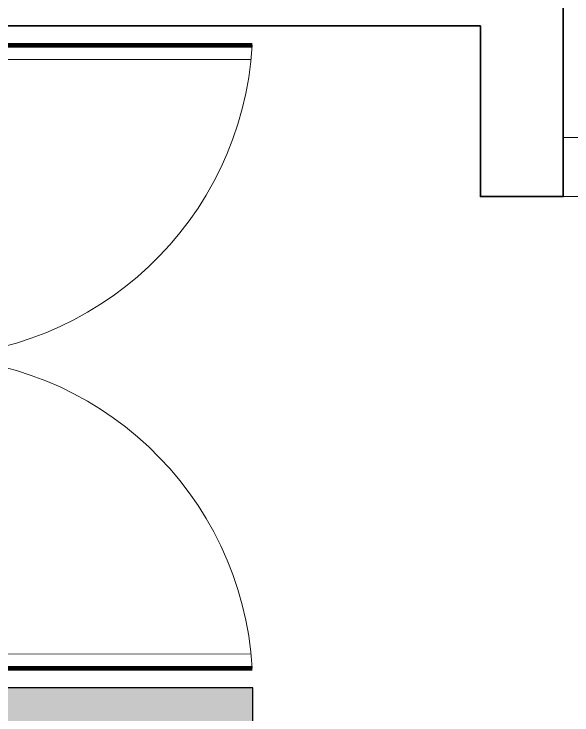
# Model space of a CAD drawing. Header units: millimetres. Extents: x 2165 to 3229, y 834 to 2305.
# Drawn here: x 2643.1 to 2683.5, y 1678.3 to 1729.1 of the extents above; entities that cross this region are included whole.
import ezdxf

# ---------------------------------------------------------------- set-up
doc = ezdxf.new("R2010")
doc.units = ezdxf.units.MM
for name, pattern in [('DOT2', [0.125, 0, -0.125]), ('HIDDEN', [0.375, 0.25, -0.125]), ('HIDDEN2', [0.1875, 0.125, -0.0625])]:
    doc.linetypes.add(name, pattern=pattern)
for name, color, linetype, lineweight in [('COL HATCH', 50, 'Continuous', 9), ('DOOR', 7, 'Continuous', 18), ('g-dot', 3, 'HIDDEN', 9), ('g-dw', 3, 'Continuous', 5), ('WALL', 7, 'Continuous', 35)]:
    doc.layers.add(name, color=color, linetype=linetype, lineweight=lineweight)
doc.layers.add('STR. COL', color=222, linetype='Continuous')

# ---------------------------------------------------------------- blocks, each defined once
blk = doc.blocks.new('D')
at = {"color": 232}
for p, q in [((-3.069, 0), (-3.061, 29.843)), ((0, 0), (-3.069, 0))]:
    blk.add_line(p, q, dxfattribs=at)
at = {"color": 232, "const_width": 0.432}
blk.add_lwpolyline([(-1.78, 0), (-1.772, 29.948)], dxfattribs=at)
at = {"color": 232}
blk.add_arc((0, 0), 30, 93.38691, 180, dxfattribs=at)
blk = doc.blocks.new('door 750')
at = {"layer": 'g-dot', "color": 250, "linetype": 'HIDDEN2', "lineweight": 5}
blk.add_lwpolyline([(120, 80), (770, 80), (770, 50), (120, 50)], close=True, dxfattribs=at)
at = {"layer": 'g-dot', "color": 250, "linetype": 'DOT2', "lineweight": 5, "ltscale": 0.05}
blk.add_arc((120, 50), 650, 2.64536, 90, dxfattribs=at)
at = {"layer": 'g-dw'}
for points in [[(43.34, 700), (120, 700), (120, 750), (43.34, 750)], [(43.34, 0), (120, 0), (120, 50), (43.34, 50)]]:
    blk.add_lwpolyline(points, close=True, dxfattribs=at)

msp = doc.modelspace()

# ---------------------------------------------------------------- hatches: boundary and pattern name
at = {"layer": 'COL HATCH'}
h = msp.add_hatch(color=256, dxfattribs=at)
h.dxf.hatch_style = 1
h.paths.add_polyline_path([(2660.402, 1656.259), (2660.402, 1680.259), (2622.902, 1680.259), (2622.902, 1656.259)])

# ---------------------------------------------------------------- linework, layer by layer
at = {"layer": 'STR. COL', "elevation": 0}
msp.add_lwpolyline([(2660.402, 1656.259), (2660.402, 1680.259), (2622.902, 1680.259), (2622.902, 1656.259)], close=True, dxfattribs=at)
at = {"layer": 'WALL'}
msp.add_line((2607.902, 1728.259, 0), (2676.902, 1728.259, 0), dxfattribs=at)
at = {"layer": 'WALL', "elevation": 0}
msp.add_lwpolyline([(2682.902, 1735.923), (2682.902, 1715.871), (2676.902, 1715.871), (2676.902, 1728.259)], dxfattribs=at)

# ---------------------------------------------------------------- block references
at = {"layer": 'DOOR', "yscale": 0.8000000000038321, "zscale": 0.8000000000038321}
for p, xscale, rotation in [((2636.402, 1728.259, 0), -0.8000000000038321, 270.0000000014538), ((2636.402, 1680.259, 0), 0.8000000000038321, 269.9999999985463)]:
    msp.add_blockref('D', p, dxfattribs=dict(at, xscale=xscale, rotation=rotation))
at = {"layer": 'g-dw', "xscale": 0.0559999999999672, "yscale": 0.0559999999999672, "zscale": 0.0559999999999672, "rotation": 90.00000000000001}
msp.add_blockref('door 750', (2724.902, 1713.444, 0), dxfattribs=at)

doc.saveas('drawing.dxf')
